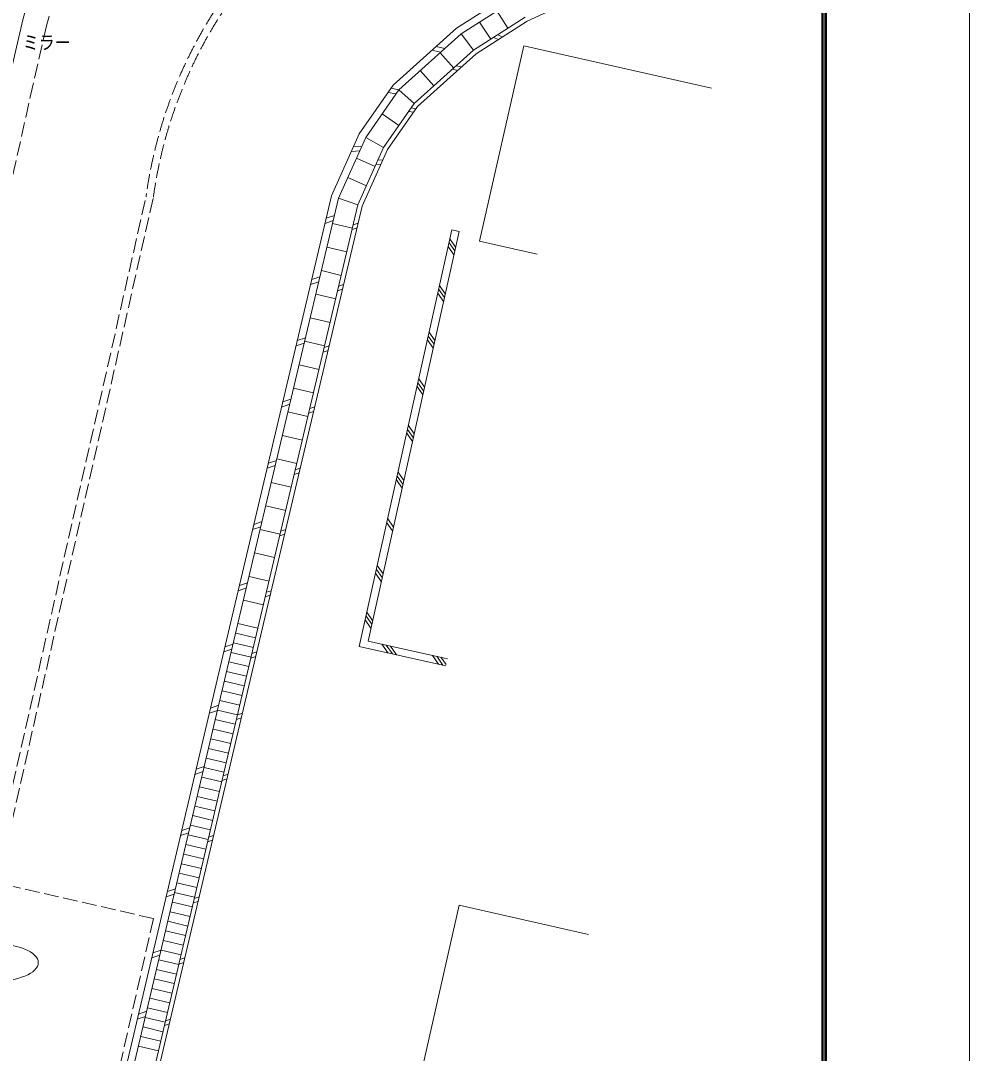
# Model space of a CAD drawing. Units: millimetres, scale not verified. Extents: x -42050 to 42050, y -29700 to 29700.
# Drawn here: x 22605 to 42050, y -8176 to 13000 of the extents above; entities that cross this region are included whole.
import ezdxf
from ezdxf.enums import TextEntityAlignment as Align

# ---------------------------------------------------------------- set-up
doc = ezdxf.new("R2010")
doc.units = ezdxf.units.MM
doc.header["$LTSCALE"] = 100
doc.linetypes.add('DASHED3', pattern=[4, 3, -1])
for name, color, linetype, lineweight in [('0-1_1-A_HATTI', 6, 'Continuous', 18), ('0-5_1-F_MOJI', 4, 'Continuous', 18), ('2-E_HOJO', 9, 'Continuous', 18)]:
    doc.layers.add(name, color=color, linetype=linetype, lineweight=lineweight)
doc.styles.add('ＭＳ ゴシック', font='')
doc.styles.get('ＭＳ ゴシック').set_extended_font_data('MS Gothic')

msp = doc.modelspace()

# ---------------------------------------------------------------- linework, layer by layer
at = {"layer": '0-1_1-A_HATTI'}
for p, q in [((32592, 12845.2), (32364.9, 13198.5)), ((32239.2, 12618.4), (32012.1, 12971.7)), ((31630.9, 12726.6), (31886.3, 12391.6)), ((32379.4, 12708.5), (32480.6, 12666.6)), ((32294.5, 12654), (32395.7, 12612)), ((31216.9, 12354.9), (31033.9, 12392.3)), ((31302.2, 12431.5), (31119.2, 12468.8)), ((31480.9, 12027.5), (31200.3, 12340)), ((32919.9, 12486.9), (32012.7, 8481.4)), ((36766.5, 11615.6), (32919.9, 12486.9)), ((31640.8, 12050.1), (31531, 12072.5)), ((31075.4, 11663.4), (30794.8, 11975.9)), ((31564, 11981.2), (31454.3, 12003.6)), ((30136, 11530), (30296.1, 11497.3)), ((30193.3, 11612.3), (30353.3, 11579.6)), ((30353, 11579.2), (30669.9, 11299.3)), ((30356.9, 10849.3), (30012.1, 11089.2)), ((30559.6, 11140.6), (30655.5, 11121.1)), ((30611.1, 11214.7), (30707.1, 11195.1)), ((29676.5, 10606.7), (30043.9, 10399.3)), ((29594.5, 10422.9), (29425.6, 10412.7)), ((29552.1, 10328.1), (29383.3, 10317.9)), ((29868.9, 10007.6), (29485.5, 10178.8)), ((29989.8, 10057.3), (29888.5, 10051.2)), ((30027.8, 10142.7), (29926.5, 10136.5)), ((29694, 9615.8), (29310.5, 9787.1)), ((29119.4, 9359.2), (29519, 9224.1)), ((29010.8, 8899.8), (28843.5, 8843.9)), ((29035.7, 9005.2), (28868.4, 8949.3)), ((29405, 8741.6), (28996.3, 8838.2)), ((29499.5, 8750.1), (29399.1, 8716.6)), ((29521.9, 8844.9), (29421.5, 8811.4)), ((31590.8, 8676.5), (31444.4, 8709)), ((31403.5, 8525.3), (31519.9, 8357.5)), ((32012.7, 8481.4), (33188.8, 8215.1)), ((29291, 8259.2), (28882.2, 8355.9)), ((31368.1, 8365.8), (31484.5, 8198)), ((31385.8, 8445.6), (31502.2, 8277.8)), ((29177, 7776.9), (28768.2, 7873.5)), ((28714.1, 7644.2), (28546.7, 7588.3)), ((28739, 7749.6), (28571.7, 7693.7)), ((29202.7, 7494.5), (29102.3, 7461)), ((29225.2, 7589.4), (29124.7, 7555.8)), ((31173.2, 7488.6), (31289.6, 7320.8)), ((31191, 7568.4), (31307.3, 7400.6)), ((29063, 7294.5), (28654.3, 7391.1)), ((31155.5, 7408.9), (31271.9, 7241.1)), ((28949, 6812.1), (28540.2, 6908.7)), ((30978.3, 6611.4), (31094.7, 6443.6)), ((28417.3, 6388.6), (28250, 6332.8)), ((28442.2, 6494), (28274.9, 6438.1)), ((28834.9, 6329.7), (28426.2, 6426.3)), ((30942.9, 6451.9), (31059.3, 6284.1)), ((30960.6, 6531.7), (31077, 6363.8)), ((28906, 6238.9), (28805.6, 6205.4)), ((28928.4, 6333.8), (28828, 6300.3)), ((28721, 5847.3), (28312.2, 5943.9)), ((30748.1, 5574.7), (30864.4, 5406.9)), ((30765.8, 5654.4), (30882.1, 5486.6)), ((28607, 5364.9), (28198.2, 5461.5)), ((30730.3, 5495), (30846.7, 5327.1)), ((28120.5, 5133), (27953.2, 5077.1)), ((28145.5, 5238.4), (27978.1, 5182.5)), ((28492.9, 4882.5), (28084.2, 4979.1)), ((28609.3, 4983.3), (28508.8, 4949.8)), ((28631.7, 5078.2), (28531.3, 5044.7)), ((30553.1, 4697.5), (30669.5, 4529.7)), ((28378.9, 4400.1), (27970.2, 4496.7)), ((30517.7, 4538), (30634.1, 4370.2)), ((30535.4, 4617.7), (30651.8, 4449.9)), ((27823.8, 3877.4), (27656.5, 3821.5)), ((27848.7, 3982.8), (27681.4, 3926.9)), ((28264.9, 3917.8), (27856.2, 4014.3)), ((28334.9, 3822.6), (28234.6, 3789.1)), ((28312.5, 3727.7), (28212.1, 3694.2)), ((30322.9, 3660.8), (30439.2, 3492.9)), ((30340.6, 3740.5), (30456.9, 3572.7)), ((28150.9, 3435.4), (27742.2, 3531.9)), ((30305.1, 3581), (30421.5, 3413.2)), ((28036.9, 2952.9), (27628.2, 3049.5)), ((30127.9, 2783.6), (30244.3, 2615.7)), ((27527.1, 2621.8), (27359.8, 2565.9)), ((27552, 2727.2), (27384.6, 2671.3)), ((27922.9, 2470.5), (27514.2, 2567.1)), ((28038.2, 2567), (27937.8, 2533.4)), ((30110.2, 2703.9), (30226.6, 2536)), ((28015.8, 2472.1), (27915.3, 2438.6)), ((27808.9, 1988.2), (27400.1, 2084.8)), ((29897.6, 1746.9), (30014, 1579)), ((29915.4, 1826.6), (30031.7, 1658.8)), ((27694.9, 1505.8), (27286.1, 1602.4)), ((29879.9, 1667.1), (29996.3, 1499.3)), ((27230.4, 1366.3), (27063, 1310.3)), ((27255.3, 1471.6), (27087.9, 1415.8)), ((27741.4, 1311.4), (27641, 1277.8)), ((27580.9, 1023.4), (27172.1, 1120)), ((27719, 1216.5), (27618.6, 1183)), ((29702.7, 869.7), (29819.1, 701.8)), ((27466.9, 541), (27058.2, 637.6)), ((29667.3, 710.2), (29783.7, 542.4)), ((29685, 789.9), (29801.4, 622.1)), ((27420.6, 344), (27011.7, 440.2)), ((26959.1, 216.2), (26791.8, 160.4)), ((27374.2, 147.1), (26965.4, 243.2)), ((30010.8, 214.8), (30136.8, 33.2)), ((26934.2, 110.9), (26767, 55)), ((27327.9, -49.9), (26919.1, 46.2)), ((27445.3, 56), (27344.9, 22.5)), ((30097.1, 195.6), (30223.1, 14)), ((30183.4, 176.4), (30309.4, -5.2)), ((27281.6, -246.9), (26872.7, -150.8)), ((27423, -38.8), (27322.7, -72.3)), ((31046.5, -15.3), (31172.4, -197)), ((31132.8, -34.5), (31258.8, -216.1)), ((31219.1, -53.6), (31324.5, -205.5)), ((27235.3, -443.8), (26826.4, -347.7)), ((27189, -640.9), (26780.1, -544.7)), ((27142.6, -837.8), (26733.8, -741.7)), ((26663.9, -1038.8), (26496.6, -1094.7)), ((27096.3, -1034.8), (26687.5, -938.6)), ((26639.1, -1144.2), (26471.9, -1200.1)), ((27050, -1231.8), (26641.1, -1135.6)), ((27150.1, -1199.1), (27049.7, -1232.6)), ((27003.7, -1428.7), (26594.8, -1332.6)), ((27127.8, -1293.9), (27027.5, -1327.4)), ((26957.3, -1625.7), (26548.5, -1529.5)), ((26911, -1822.7), (26502.2, -1726.6)), ((26864.6, -2019.7), (26455.8, -1923.5)), ((26368.7, -2293.9), (26201.5, -2349.8)), ((26772, -2413.6), (26363.2, -2317.4)), ((26818.3, -2216.6), (26409.5, -2120.5)), ((26343.9, -2399.3), (26176.7, -2455.1)), ((26725.7, -2610.6), (26316.9, -2514.4)), ((26854.9, -2454.2), (26754.6, -2487.7)), ((26679.3, -2807.5), (26270.5, -2711.4)), ((26832.7, -2549), (26732.3, -2582.5)), ((26633, -3004.5), (26224.2, -2908.3)), ((26586.7, -3201.5), (26177.8, -3105.4)), ((26540.4, -3398.5), (26131.5, -3302.3)), ((26073.5, -3549), (25906.3, -3604.9)), ((26494.1, -3595.4), (26085.2, -3499.3)), ((26048.7, -3654.4), (25881.5, -3710.2)), ((26447.7, -3792.4), (26038.9, -3696.2)), ((26537.4, -3804), (26437.1, -3837.6)), ((26559.7, -3709.2), (26459.4, -3742.8)), ((26401.4, -3989.4), (25992.5, -3893.2)), ((26355.1, -4186.4), (25946.2, -4090.2)), ((26308.8, -4383.3), (25899.9, -4287.2)), ((26262.4, -4580.3), (25853.6, -4484.1)), ((25778.4, -4804.1), (25611.1, -4860)), ((26216.1, -4777.3), (25807.2, -4681.1)), ((25753.6, -4909.4), (25586.3, -4965.3)), ((26123.5, -5171.2), (25714.6, -5075.1)), ((26169.8, -4974.3), (25760.9, -4878.1)), ((26242.3, -5059.1), (26142, -5092.6)), ((26264.6, -4964.3), (26164.2, -4997.8)), ((26077.1, -5368.2), (25668.3, -5272.1)), ((29049.8, -16354.7), (31591.4, -5140.9)), ((31591.4, -5140.9), (34244.6, -5742.2)), ((26030.8, -5565.2), (25621.9, -5469)), ((25984.5, -5762.1), (25575.6, -5666)), ((25938.1, -5959.1), (25529.3, -5862.9)), ((25483.2, -6059.2), (25315.9, -6115)), ((25891.8, -6156.1), (25483, -6060)), ((25458.4, -6164.5), (25291.2, -6220.3)), ((25845.5, -6353), (25436.6, -6256.9)), ((25947.1, -6314.2), (25846.8, -6347.7)), ((25969.4, -6219.4), (25869.1, -6252.9)), ((25799.2, -6550.1), (25390.3, -6453.9)), ((25752.8, -6747), (25344, -6650.9)), ((25706.5, -6944), (25297.7, -6847.8)), ((25660.2, -7140.9), (25251.4, -7044.8)), ((25188, -7314.2), (25020.8, -7370.1)), ((25613.9, -7337.9), (25205, -7241.7)), ((25163.2, -7419.6), (24996, -7475.4)), ((25567.6, -7534.9), (25158.7, -7438.8)), ((25651.9, -7569.3), (25551.6, -7602.8)), ((25674.3, -7474.4), (25573.9, -7507.9)), ((25474.9, -7928.9), (25066.1, -7832.7)), ((25521.2, -7731.8), (25112.4, -7635.7)), ((25428.6, -8125.8), (25019.8, -8029.7))]:
    msp.add_line(p, q, dxfattribs=at)
at = {"layer": '0-1_1-A_HATTI', "linetype": 'DASHED3'}
for p, q in [((21995.5, -4634.2), (25174, 9384.5)), ((25320.3, 9351.3), (22141.8, -4667.4)), ((25327.8, -5414), (19505.2, -4073.9)), ((25327.8, -5414), (22823.8, -16354.7))]:
    msp.add_line(p, q, dxfattribs=at)
at = {"layer": '0-1_1-A_HATTI'}
for points in [[(35014.5, 27187), (34705, 26003.7), (34198.7, 24865.8), (33191.2, 23289.5), (32265.5, 22419.5), (31248.1, 21718.6), (27620.2, 19443.3), (26012.9, 18499.1), (24991.6, 17852.2), (24151, 16997.3), (23529.1, 15937.7), (23129.8, 14786.1), (22646.6, 13014.9), (22371.5, 11805.6), (19723, -100.1)], [(22907.8, -16354.7), (26912.1, 671.8), (28976.7, 9407.4), (29545.3, 10680.8), (30239.8, 11679.1), (31539.6, 12846.3), (32670.5, 13573.3), (36806.7, 15469)], [(23061.9, -16354.7), (27058.1, 637.3), (29119.4, 9359.2), (29676.5, 10606.7), (30353, 11579.2), (31630.9, 12726.6), (32742.7, 13441.3), (36806.7, 15304)], [(36806.7, 14743), (32988.1, 12992.8), (31941.1, 12319.8), (30737.8, 11239.3), (30122.7, 10354.9), (29604.7, 9195.1), (27554.5, 520.4), (23585.7, -16354.7)], [(32944.8, 13072), (31886.3, 12391.6), (30669.9, 11299.3), (30043.9, 10399.3), (29519, 9224.1), (27466.9, 541), (23493.3, -16354.7)], [(31444.4, 8709), (29546.1, 164.4), (31319.1, -229.5)], [(31590.8, 8676.5), (29725, 278.3), (31351.6, -83.1)]]:
    msp.add_lwpolyline(points, dxfattribs=at)
at = {"layer": '0-1_1-A_HATTI', "linetype": 'DASHED3'}
msp.add_lwpolyline([(35498.2, 27060.4), (35178.5, 25837.7), (34640.2, 24628.2), (33579, 22967.8), (32580.3, 22029.2), (31522.9, 21300.7), (27879.8, 19015.9), (26273.4, 18072.2), (25307.8, 17460.6), (24550.8, 16690.8), (23985.3, 15727.2), (23607.8, 14638.3), (23131.7, 12893.6), (22859.3, 11695.9), (20211.1, -208.5), (18348.8, -8605.6)], dxfattribs=at)
for radius in [9408.4, 9258.4]:
    msp.add_arc((34497.1, 8120.8), radius, 113.386, 172.281, dxfattribs=at)
at = {"layer": '0-5_1-F_MOJI'}
for p, q in [((39025, -27999.9), (39025, 28000)), ((39050, 28025), (39050, -28025)), ((39075, -28050), (39075, 28050)), ((39100, 28075), (39100, -28075)), ((39125, -28099.9), (39125, 28100))]:
    msp.add_line(p, q, dxfattribs=at)
msp.add_ellipse((22013.2, -6314.3), major_axis=(953.1, 0), ratio=0.411991, dxfattribs=at)
at = {"layer": '2-E_HOJO'}
msp.add_lwpolyline([(-42050, -29700), (42050, -29700), (42050, 29700), (-42050, 29700)], close=True, dxfattribs=at)

# ---------------------------------------------------------------- texts
at = {"layer": '0-1_1-A_HATTI', "style": 'ＭＳ ゴシック', "width": 0.85}
msp.add_text('ミラー', height=281.5, dxfattribs=at).set_placement((22649.3, 12326.4), align=Align.BOTTOM_LEFT)

doc.saveas('drawing.dxf')
